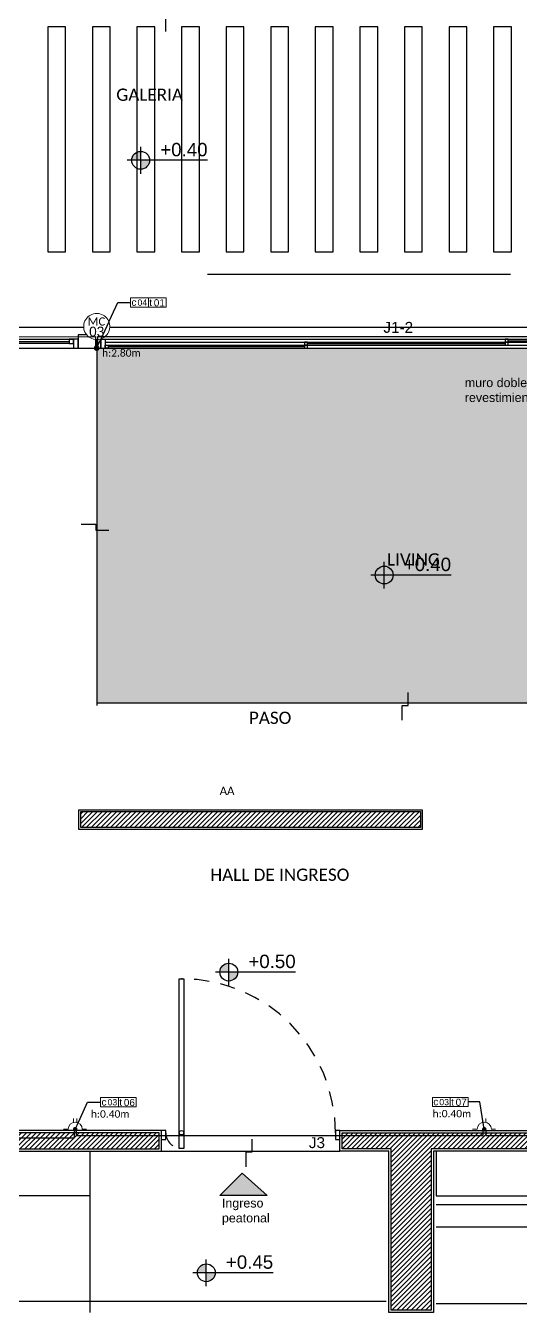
# Model space of a CAD drawing. Header units: millimetres. Extents: x 430 to 1353, y -204 to 152.
# Drawn here: x 653.24 to 658.79, y -2.37 to 12.03 of the extents above; entities that cross this region are included whole.
import ezdxf
from ezdxf import colors
from ezdxf.entities.mleader import LeaderData, LeaderLine
from ezdxf.enums import TextEntityAlignment as Align
from ezdxf.math import Vec2, Vec3

# ---------------------------------------------------------------- set-up
doc = ezdxf.new("R2010")
doc.units = ezdxf.units.MM
doc.linetypes.add('DASHED', pattern=[0.3, 0.17, -0.13])
doc.layers.get('0').update_dxf_attribs({"color": 250})
for name, color, linetype in [('AN - Designacion Corte 1-50', 252, 'Continuous'), ('AN - Designacion Nivel 1-50', 252, 'Continuous'), ('AN - Texto 1-50', 252, 'Continuous'), ('AR - Carpinteria', 252, 'Continuous'), ('AR - Ht', 252, 'Continuous'), ('AR - Proyeccion', 252, 'DASHED'), ('AR - Vista 05', 252, 'Continuous'), ('AR - Vista 1', 252, 'Continuous'), ('AR - Vista 3', 252, 'Continuous'), ('AR - Vista 4', 252, 'Continuous'), ('AR-VISTA-1', 252, 'Continuous'), ('ND- ESPACIOS', 253, 'Continuous')]:
    doc.layers.add(name, color=color, linetype=linetype)
for name, color, linetype, lineweight in [('ND-Cotas', 252, 'Continuous', 9), ('ND-texto', 251, 'Continuous', 15), ('ND-TUE_Boca', 5, 'Continuous', 9), ('ND-TUG-C3', 21, 'Continuous', 30), ('ND-TUG-C4', 173, 'Continuous', 30), ('ND-TUG_Boca', 160, 'Continuous', 9)]:
    doc.layers.add(name, color=color, linetype=linetype, lineweight=lineweight)
doc.styles.add('Arial', font='arial.ttf')
doc.styles.add('IMPLANTACION', font='arial.ttf', dxfattribs={"height": 0.3})
doc.styles.add('MtXpl_Calibri', font='calibri.ttf')
doc.styles.get("Standard").update_dxf_attribs({"font": 'arial.ttf'})
doc.styles.add('Texto 1 50', font='arial.ttf', dxfattribs={"height": 0.1})
doc.styles.add('Texto Simbolos 1 50', font='arial.ttf', dxfattribs={"height": 0.15})

# ---------------------------------------------------------------- blocks, each defined once
blk = doc.blocks.new('Motor_cortinero')
blk.add_wipeout([(689.072, 30.448), (689.047, 30.446), (689.023, 30.442), (689, 30.434), (688.977, 30.424), (688.956, 30.41), (688.937, 30.395), (688.921, 30.377), (688.906, 30.357), (688.894, 30.335), (688.885, 30.312), (688.879, 30.288), (688.876, 30.264), (688.876, 30.239), (688.879, 30.215), (688.885, 30.191), (688.894, 30.168), (688.906, 30.146), (688.921, 30.126), (688.937, 30.108), (688.956, 30.093), (688.977, 30.079), (689, 30.069), (689.023, 30.061), (689.047, 30.057), (689.072, 30.055), (689.097, 30.057), (689.121, 30.061), (689.144, 30.069), (689.167, 30.079), (689.187, 30.093), (689.206, 30.108), (689.223, 30.126), (689.238, 30.146), (689.25, 30.168), (689.259, 30.191), (689.265, 30.215), (689.268, 30.239), (689.268, 30.264), (689.265, 30.288), (689.259, 30.312), (689.25, 30.335), (689.238, 30.357), (689.223, 30.377), (689.206, 30.395), (689.187, 30.41), (689.167, 30.424), (689.144, 30.434), (689.121, 30.442), (689.097, 30.446)])
at = {"style": 'MtXpl_Calibri'}
blk.add_text('MC', height=0.1226, rotation=0.0046, dxfattribs=at).set_placement((688.935, 30.266))
blk.add_wipeout([(689.072, 29.962), (689.063, 29.961), (689.055, 29.958), (689.048, 29.953), (689.042, 29.947), (689.038, 29.939), (689.036, 29.931), (689.036, 29.922), (689.038, 29.914), (689.042, 29.906), (689.048, 29.899), (689.055, 29.895), (689.063, 29.891), (689.072, 29.89), (689.081, 29.891), (689.089, 29.895), (689.096, 29.899), (689.101, 29.906), (689.105, 29.914), (689.108, 29.922), (689.108, 29.931), (689.105, 29.939), (689.101, 29.947), (689.096, 29.953), (689.089, 29.958), (689.081, 29.961)])
h = blk.add_hatch()
h.set_pattern_fill('ANGLE', color=256)
h.set_pattern_definition([(0, (0, -0.042), (0, 6.985), [5.08, -1.905]), (90, (0, -0.042), (-6.985, 4e-16), [5.08, -1.905])])
h.paths.add_polyline_path([(689.036, 29.926, 1), (689.108, 29.926, 1)])
blk.add_line((689.072, 30.055), (689.072, 29.926))
for points in [[(689.072, 30.448), (689.047, 30.446), (689.023, 30.442), (689, 30.434), (688.977, 30.424), (688.956, 30.41), (688.937, 30.395), (688.921, 30.377), (688.906, 30.357), (688.894, 30.335), (688.885, 30.312), (688.879, 30.288), (688.876, 30.264), (688.876, 30.239), (688.879, 30.215), (688.885, 30.191), (688.894, 30.168), (688.906, 30.146), (688.921, 30.126), (688.937, 30.108), (688.956, 30.093), (688.977, 30.079), (689, 30.069), (689.023, 30.061), (689.047, 30.057), (689.072, 30.055), (689.097, 30.057), (689.121, 30.061), (689.144, 30.069), (689.167, 30.079), (689.187, 30.093), (689.206, 30.108), (689.223, 30.126), (689.238, 30.146), (689.25, 30.168), (689.259, 30.191), (689.265, 30.215), (689.268, 30.239), (689.268, 30.264), (689.265, 30.288), (689.259, 30.312), (689.25, 30.335), (689.238, 30.357), (689.223, 30.377), (689.206, 30.395), (689.187, 30.41), (689.167, 30.424), (689.144, 30.434), (689.121, 30.442), (689.097, 30.446)], [(689.072, 29.962), (689.063, 29.961), (689.055, 29.958), (689.048, 29.953), (689.042, 29.947), (689.038, 29.939), (689.036, 29.931), (689.036, 29.922), (689.038, 29.914), (689.042, 29.906), (689.048, 29.899), (689.055, 29.895), (689.063, 29.891), (689.072, 29.89), (689.081, 29.891), (689.089, 29.895), (689.096, 29.899), (689.101, 29.906), (689.105, 29.914), (689.108, 29.922), (689.108, 29.931), (689.105, 29.939), (689.101, 29.947), (689.096, 29.953), (689.089, 29.958), (689.081, 29.961)]]:
    blk.add_lwpolyline(points, close=True)
blk = doc.blocks.new('Motor cortinero numerado')
at = {"xscale": 0.744428715064112, "yscale": 0.744428715064112, "zscale": 0.744428715064112}
blk.add_blockref('Motor_cortinero', (-512.965, -22.278), dxfattribs=at)
at = {"style": 'IMPLANTACION'}
blk.add_attdef('NU', text='', height=0.11, dxfattribs=at).set_placement((0, 0.185), align=Align.MIDDLE)
blk = doc.blocks.new('Toma_doble')
for p, q in [((-0.021, 0.107), (-0.021, 0.15)), ((0.019, 0.107), (0.019, 0.15)), ((-0.079, 0.03), (-0.132, 0.03)), ((0.079, 0.03), (0.126, 0.03))]:
    blk.add_line(p, q)
blk.add_arc((0, 0.03), 0.0794, 360, 180)
blk = doc.blocks.new('_Dot')
at = {"color": 0, "linetype": 'ByBlock', "lineweight": -2}
blk.add_line((-0.5, 0), (-1, 0), dxfattribs=at)
at = {"color": 0, "linetype": 'ByBlock', "const_width": 0.5}
blk.add_lwpolyline([(-0.25, 0, 1), (0.25, 0, 1)], format="xyb", close=True, dxfattribs=at)
blk = doc.blocks.new('Nomenclatura toma 10 A')
at = {"lineweight": 9}
blk.add_lwpolyline([(0, 0.052), (0.399, 0.052), (0.399, -0.052), (0, -0.052)], close=True, dxfattribs=at)
blk.add_wipeout([(0, 0.052), (0.399, 0.052), (0.399, -0.052), (0, -0.052)], dxfattribs=at)
for p, q in [((0, -0.052), (0, 0.052)), ((0, 0.052), (0.399, 0.052)), ((0.2, 0.052), (0.2, -0.052)), ((0.2, 0.052), (0.2, -0.052)), ((0.399, 0.052), (0.399, -0.052)), ((0, -0.052), (0.399, -0.052)), ((0, -0.052), (0.399, -0.052))]:
    blk.add_line(p, q, dxfattribs=at)
at = {"lineweight": 9, "style": 'IMPLANTACION'}
for s, p in [('c', (0.01, -0.037)), ('t', (0.209, -0.04))]:
    blk.add_text(s, height=0.08, dxfattribs=at).set_placement(p)
for p, height in [((0.077, -0.035), 0.07), ((0.259, -0.043), 0.08)]:
    blk.add_attdef('00', p, '', height=height, dxfattribs=at)
blk = doc.blocks.new('Designacion Nivel Planta 1 50')
h = blk.add_hatch(color=256)
h.dxf.hatch_style = 1
h.paths.add_polyline_path([(0, 0.1, 0.414214), (-0.1, 0), (0, 0)])
h.paths.add_polyline_path([(0.1, 0), (0, 0), (0, -0.1, 0.414214)])
for p, q in [((0, -0.15), (0, 0.15)), ((0.75, 0), (-0.15, 0))]:
    blk.add_line(p, q)
blk.add_circle((0, 0), 0.1)
at = {"style": 'Texto Simbolos 1 50'}
blk.add_attdef('NIVEL', text='', height=0.15, dxfattribs=at).set_placement((0.75, 0), align=Align.BOTTOM_RIGHT)
blk = doc.blocks.new('*U61')
at = {"layer": 'AR - Carpinteria'}
for p, q in [((0.05, 0.1), (0, 0.1)), ((0, 0), (0.05, 0)), ((0.05, 0), (0.05, 0.1)), ((1.95, 0.1), (1.95, 0)), ((2, 0.1), (1.95, 0.1)), ((1.95, 0), (2, 0))]:
    blk.add_line(p, q, dxfattribs=at)
blk.add_lwpolyline([(0.2, -0.1), (0.2, 1.8), (0.25, 1.8), (0.25, -0.1)], close=True, dxfattribs=at)
blk.add_circle((0.225, 0.075), 0.025, dxfattribs=at)
at = {"layer": 'AR - Carpinteria', "color": 252, "linetype": 'DASHED'}
for radius, start, end in [(1.726, 0, 90), (0.175, 180, 270)]:
    blk.add_arc((0.225, 0.075), radius, start, end, dxfattribs=at)
blk = doc.blocks.new('*U494')
at = {"color": 8}
for p, q in [((1.625, 0.025), (0.1, 0.025)), ((1.675, 0.075), (3.2, 0.075))]:
    blk.add_line(p, q, dxfattribs=at)
at = {"layer": 'AR - Carpinteria'}
for p, q in [((0.05, 0.1), (3.25, 0.1)), ((0.05, 0), (3.25, 0)), ((0.1, 0.05), (1.625, 0.05)), ((3.2, 0.05), (1.675, 0.05))]:
    blk.add_line(p, q, dxfattribs=at)
for points in [[(0, 0), (0.05, 0), (0.05, 0.1), (0, 0.1)], [(0.05, 0), (0.1, 0), (0.1, 0.05), (0.05, 0.05)], [(1.675, 0.1), (1.625, 0.1), (1.625, 0.05), (1.675, 0.05)], [(1.625, 0), (1.675, 0), (1.675, 0.05), (1.625, 0.05)], [(3.25, 0.1), (3.2, 0.1), (3.2, 0.05), (3.25, 0.05)], [(3.25, 0), (3.3, 0), (3.3, 0.1), (3.25, 0.1)]]:
    blk.add_lwpolyline(points, close=True, dxfattribs=at)
blk = doc.blocks.new('*U98')
for p, q in [((0, 0.1), (6.85, 0.1)), ((0, 0.1), (0, 0)), ((0, 0), (6.85, 0)), ((0.05, 0.1), (0.05, 0)), ((0.05, 0.067), (6.8, 0.067)), ((0.05, 0.033), (6.8, 0.033)), ((6.8, 0.1), (6.8, 0)), ((6.85, 0.1), (6.85, 0))]:
    blk.add_line(p, q)
at = {"color": 8}
for p, q in [((0.083, 0.017), (2.283, 0.017)), ((2.317, 0.05), (4.533, 0.05)), ((4.567, 0.083), (6.767, 0.083))]:
    blk.add_line(p, q, dxfattribs=at)
for points in [[(0.083, 0), (0.05, 0), (0.05, 0.033), (0.083, 0.033)], [(2.283, 0.033), (2.317, 0.033), (2.317, 0.067), (2.283, 0.067)], [(2.283, 0), (2.317, 0), (2.317, 0.033), (2.283, 0.033)], [(4.533, 0.067), (4.567, 0.067), (4.567, 0.1), (4.533, 0.1)], [(4.533, 0.033), (4.567, 0.033), (4.567, 0.067), (4.533, 0.067)], [(6.767, 0.067), (6.8, 0.067), (6.8, 0.1), (6.767, 0.1)]]:
    blk.add_lwpolyline(points, close=True)
blk = doc.blocks.new('PLANTA BAJA')
at = {"layer": 'AR - Ht', "true_color": 0x383838, "transparency": 33554610}
h = blk.add_hatch(dxfattribs=at)
h.set_pattern_fill('ANSI31', color=250, scale=0.012)
h.set_pattern_definition([(45, (-605.2518, -51.777135), (-0.0269407684, 0.0269407684), [])])
h.paths.add_polyline_path([(23.605, 24.735), (23.425, 24.735), (23.425, 24.69), (22.52, 24.69), (22.52, 24.63), (22.759, 24.63), (22.759, 24.58), (22.52, 24.58), (22.52, 24.52), (23.425, 24.52), (23.425, 24.45), (23.605, 24.45)])
h.paths.add_polyline_path([(18.205, 30.805), (18.025, 30.805), (18.025, 30.625), (18.205, 30.625)])
h.paths.add_polyline_path([(0.205, 16.225), (1.215, 16.225), (1.215, 16.405), (0.025, 16.405), (0.025, 10.52), (0.205, 10.52), (0.205, 11.89), (0.205, 13.002), (1.197, 13.002), (1.197, 13.068), (0.517, 13.068), (0.517, 13.118), (1.197, 13.118), (1.197, 13.182), (0.205, 13.182), (0.205, 14.957), (0.82, 14.957), (0.82, 15.077), (0.205, 15.077)])
h.paths.add_polyline_path([(4.45, 16.405), (2.165, 16.405), (2.165, 16.225), (3.625, 16.225), (3.625, 13.182), (2.638, 13.182), (2.638, 13.118), (3.318, 13.118), (3.318, 13.068), (2.638, 13.068), (2.638, 13.002), (3.625, 13.002), (3.625, 12.015), (3.805, 12.015), (3.805, 16.225), (4.45, 16.225)])
h.paths.add_polyline_path([(7.455, 16.405), (5.5, 16.405), (5.5, 16.225), (7.455, 16.225)])
h.paths.add_polyline_path([(7.34, 11.005), (3.805, 11.005), (3.805, 11.075), (3.625, 11.075), (3.625, 10.825), (4.155, 10.825), (4.155, 8.47), (3.625, 8.47), (3.625, 8.35), (4.275, 8.35), (4.275, 10.825), (7.22, 10.825), (7.22, 7.405), (7.225, 7.405), (7.225, 0.025), (7.405, 0.025), (7.405, 7.225), (7.475, 7.225), (7.475, 7.405), (7.34, 7.405)])
h.paths.add_polyline_path([(3.805, 7.405), (2.615, 7.405), (2.615, 7.815), (2.495, 7.815), (2.495, 7.405), (0.205, 7.405), (0.205, 7.96), (0.025, 7.96), (0.025, 0.025), (0.205, 0.025), (0.205, 7.225), (3.805, 7.225)])
h.paths.add_polyline_path([(11.69, 7.405), (9.89, 7.405), (9.725, 7.405), (9.725, 7.225), (11.69, 7.225)])
h.paths.add_polyline_path([(14.62, 11.005), (10.81, 11.005), (10.81, 10.825), (14.62, 10.825)])
h.paths.add_polyline_path([(18.225, 11.005), (15.875, 11.005), (15.875, 10.825), (18.055, 10.825), (18.055, 9.505), (17.475, 9.505), (17.475, 9.175), (17.215, 9.175), (17.215, 9.055), (18.055, 9.055), (18.055, 7.405), (17.47, 7.405), (17.47, 7.225), (18.035, 7.225), (18.195, 7.225), (18.22, 7.225), (18.22, 7.405), (18.175, 7.405), (18.175, 10.825), (18.225, 10.825)])
h.paths.add_polyline_path([(18.055, 9.425), (18.055, 9.175), (17.555, 9.175), (17.555, 9.425)], flags=16)
h.paths.add_polyline_path([(16.42, 7.405), (16.375, 7.405), (16.375, 9.95), (16.255, 9.95), (16.255, 7.405), (13.74, 7.405), (13.74, 7.225), (14.29, 7.225), (14.29, 5.415), (14.74, 5.415), (14.74, 7.225), (16.395, 7.225), (16.42, 7.225)])
h.paths.add_polyline_path([(23.605, 16.405), (21.57, 16.405), (21.57, 16.225), (23.425, 16.225), (23.425, 11.685), (19.375, 11.685), (19.375, 12.365), (19.255, 12.365), (19.17, 12.365), (19.17, 12.245), (19.255, 12.245), (19.255, 11.005), (19.165, 11.005), (19.165, 10.825), (19.375, 10.825), (19.375, 11.565), (23.425, 11.565), (23.425, 7.405), (21.57, 7.405), (21.57, 7.225), (23.605, 7.225)])
h.paths.add_polyline_path([(18.22, 16.405), (17.91, 16.405), (17.91, 16.225), (18.055, 16.225), (18.055, 12.25), (18.22, 12.25), (18.22, 12.36), (18.175, 12.36), (18.175, 16.225), (18.22, 16.225)])
h.paths.add_polyline_path([(21.77, 23.57), (20.762, 23.57), (20.762, 23.535), (21.362, 23.535), (21.362, 23.435), (20.762, 23.435), (20.762, 23.4), (21.66, 23.4), (21.66, 23.165), (21.77, 23.165)])
h.paths.add_polyline_path([(18.918, 23.535), (19.512, 23.535), (19.512, 23.57), (18.215, 23.57), (18.215, 23.615), (18.025, 23.615), (18.025, 19.825), (18.23, 19.825), (18.255, 19.825), (18.255, 20.005), (18.205, 20.005), (18.205, 23.4), (19.512, 23.4), (19.512, 23.435), (18.918, 23.435)])
h.paths.add_polyline_path([(23.605, 30.805), (23.355, 30.805), (23.355, 30.625), (23.425, 30.625), (23.425, 26.15), (21.66, 26.15), (21.66, 24.52), (21.77, 24.52), (21.77, 26.04), (23.425, 26.04), (23.425, 25.785), (23.605, 25.785)])
h.paths.add_polyline_path([(3.825, 20.005), (2.375, 20.005), (2.375, 20.055), (2.265, 20.055), (2.265, 20.005), (0.205, 20.005), (0.205, 20.055), (0.025, 20.055), (0.025, 19.825), (3.825, 19.825)])
h.paths.add_polyline_path([(5.605, 23.61), (5.425, 23.61), (5.425, 20.005), (5.375, 20.005), (5.375, 19.825), (5.4, 19.825), (5.605, 19.825)])
h.paths.add_polyline_path([(5.605, 30.805), (5.425, 30.805), (5.425, 30.625), (5.605, 30.625)])
h.paths.add_polyline_path([(0.21, 21.41), (0.21, 21.66), (0.36, 21.66), (0.36, 21.41)], flags=16)
h.paths.add_polyline_path([(0.435, 21.66), (2.265, 21.66), (2.265, 20.905), (2.375, 20.905), (2.375, 21.66), (4.055, 21.66), (4.055, 20.96), (4.165, 20.96), (4.165, 21.635), (4.165, 22.685), (4.015, 22.685), (4.015, 21.77), (1.965, 21.77), (1.965, 22.685), (1.815, 22.685), (1.815, 21.77), (0.42, 21.77), (0.205, 21.77), (0.205, 30.625), (0.275, 30.625), (0.275, 30.805), (0.23, 30.805), (0.025, 30.805), (0.025, 21.085), (0.205, 21.085), (0.205, 21.335), (0.435, 21.335)])
h.paths.add_polyline_path([(1.995, 8.74), (1.995, 9.055), (2.445, 9.055), (2.445, 8.74)], flags=16)
h.paths.add_polyline_path([(2.615, 9.035), (2.615, 9.175), (0.205, 9.175), (0.205, 9.47), (0.025, 9.47), (0.025, 9.035), (0.025, 9.01), (0.205, 9.01), (0.205, 9.055), (1.915, 9.055), (1.915, 8.66), (2.615, 8.66)])
h.paths.add_polyline_path([(23.425, 21.935), (23.17, 21.935), (23.17, 22.09), (23.425, 22.09)], flags=16)
h.paths.add_polyline_path([(23.605, 23.4), (23.425, 23.4), (23.425, 23.335), (22.62, 23.335), (22.62, 23.275), (22.859, 23.275), (22.859, 23.225), (22.62, 23.225), (22.62, 23.165), (23.425, 23.165), (23.425, 22.165), (23.095, 22.165), (23.095, 21.935), (21.795, 21.935), (21.66, 21.935), (21.66, 21.865), (21.795, 21.865), (23.425, 21.865), (23.425, 20.005), (21.77, 20.005), (21.77, 21.115), (21.66, 21.115), (21.66, 20.005), (21.605, 20.005), (21.605, 19.825), (21.64, 19.825), (23.605, 19.825)])
at = {"layer": 'AR - Ht', "transparency": 33554559}
h = blk.add_hatch(color=254, dxfattribs=at)
h.dxf.hatch_style = 1
h.paths.add_polyline_path([(10.995, 12.225), (17.935, 12.225), (17.935, 16.2), (10.995, 16.2)])
at = {"layer": 'AR - Carpinteria'}
for p, q in [((17.895, 16.43), (7.485, 16.43)), ((11.715, 7.2), (13.715, 7.2))]:
    blk.add_line(p, q, dxfattribs=at)
blk.add_lwpolyline([(10.78, 16.2), (11.035, 16.2), (11.035, 16.35), (10.78, 16.35)], close=True, dxfattribs=at)
at = {"layer": 'AR - Proyeccion', "ltscale": 20}
blk.add_line((14.235, 5.515), (7.44, 5.515), dxfattribs=at)
for points in [[(10.44, 19.8), (10.44, 17.28), (10.64, 17.28), (10.64, 19.8), (10.44, 19.8)], [(10.94, 19.8), (10.94, 17.28), (11.14, 17.28), (11.14, 19.8), (10.94, 19.8)], [(11.44, 19.8), (11.44, 17.28), (11.64, 17.28), (11.64, 19.8), (11.44, 19.8)], [(11.94, 19.8), (11.94, 17.28), (12.14, 17.28), (12.14, 19.8), (11.94, 19.8)], [(12.44, 19.8), (12.44, 17.28), (12.64, 17.28), (12.64, 19.8), (12.44, 19.8)], [(12.94, 19.8), (12.94, 17.28), (13.14, 17.28), (13.14, 19.8), (12.94, 19.8)], [(13.44, 19.8), (13.44, 17.28), (13.64, 17.28), (13.64, 19.8), (13.44, 19.8)], [(13.94, 19.8), (13.94, 17.28), (14.14, 17.28), (14.14, 19.8), (13.94, 19.8)], [(14.44, 19.8), (14.44, 17.28), (14.64, 17.28), (14.64, 19.8), (14.44, 19.8)], [(14.795, 6.35), (23.73, 6.35), (23.73, 17.28), (18.23, 17.28), (18.23, 19.8)], [(14.94, 19.8), (14.94, 17.28), (15.14, 17.28), (15.14, 19.8), (14.94, 19.8)], [(15.44, 19.8), (15.44, 17.28), (15.64, 17.28), (15.64, 19.8), (15.44, 19.8)], [(14.795, 6.6), (23.39, 6.6), (23.39, 7.2)]]:
    blk.add_lwpolyline(points, dxfattribs=at)
blk.add_lwpolyline([(0.23, 17.03), (23.4, 17.03), (23.4, 16.43), (0.23, 16.43)], close=True, dxfattribs=at)
at = {"layer": 'AR - Vista 05'}
blk.add_lwpolyline([(10.79, 11.025), (14.64, 11.025), (14.64, 10.805), (10.79, 10.805), (10.79, 11.025)], dxfattribs=at)
for points in [[(16.235, 9.975), (16.395, 9.975), (16.395, 7.43), (16.445, 7.43), (16.445, 7.2), (16.395, 7.2), (14.765, 7.2), (14.765, 5.39), (14.265, 5.39), (14.265, 7.2), (13.715, 7.2), (13.715, 7.43), (16.235, 7.43)], [(9.7, 7.43), (9.7, 7.2), (11.715, 7.2), (11.715, 7.43), (9.89, 7.43)]]:
    blk.add_lwpolyline(points, close=True, dxfattribs=at)
at = {"layer": 'AR - Vista 1'}
for p, q in [((10.995, 12.195), (10.995, 16.2)), ((10.995, 12.225), (17.935, 12.225)), ((10.915, 5.515), (10.915, 7.19)), ((10.915, 5.39), (10.915, 5.515))]:
    blk.add_line(p, q, dxfattribs=at)
for points in [[(14.795, 7.2), (14.795, 6.7), (23.63, 6.7), (24.13, 6.7), (24.13, 16.43), (24.13, 16.93), (18.23, 16.93)], [(14.795, 5.49), (23.53, 5.49), (23.53, 6.7)], [(10.915, 5.515), (7.94, 5.515), (7.94, 0)]]:
    blk.add_lwpolyline(points, dxfattribs=at)
at = {"layer": 'AR - Vista 4'}
for points in [[(10.81, 11.005), (14.62, 11.005), (14.62, 10.825), (10.81, 10.825)], [(16.255, 9.95), (16.375, 9.95), (16.375, 7.405), (16.42, 7.405), (16.42, 7.225), (16.395, 7.225), (14.74, 7.225), (14.74, 5.415), (14.29, 5.415), (14.29, 7.225), (13.74, 7.225), (13.74, 7.405), (16.255, 7.405)], [(9.725, 7.405), (9.725, 7.225), (11.69, 7.225), (11.69, 7.405), (9.89, 7.405)]]:
    blk.add_lwpolyline(points, close=True, dxfattribs=at)
at = {"layer": 'AR-VISTA-1'}
blk.add_line((10.915, 6.7), (7.43, 6.7), dxfattribs=at)
at = {"layer": 'AR - Carpinteria'}
for name, p in [('*U494', (7.48, 16.2)), ('*U98', (11.035, 16.2)), ('*U61', (11.715, 7.33))]:
    blk.add_blockref(name, p, dxfattribs=at)

msp = doc.modelspace()

# ---------------------------------------------------------------- hatches: boundary and pattern name
at = {"layer": 'AR - Vista 3'}
h = msp.add_hatch(color=256, dxfattribs=at)
h.dxf.hatch_style = 1
h.paths.add_polyline_path([(655.949, -1.085), (655.671, -0.835), (655.421, -1.085)])

# ---------------------------------------------------------------- linework, layer by layer
at = {"layer": 'AN - Designacion Corte 1-50'}
for points in [[(654.815, 11.961), (654.815, 12.127), (654.883, 12.127), (654.883, 12.272)], [(653.863, 6.439), (654.029, 6.439), (654.029, 6.371), (654.174, 6.371)], [(657.465, 4.241), (657.465, 4.407), (657.533, 4.407), (657.533, 4.552)], [(655.715, -0.764), (655.715, -0.598), (655.783, -0.598), (655.783, -0.453)]]:
    msp.add_lwpolyline(points, dxfattribs=at)
at = {"layer": 'AR - Vista 3'}
msp.add_lwpolyline([(655.949, -1.085), (655.421, -1.085), (655.671, -0.835)], close=True, dxfattribs=at)
at = {"layer": 'ND-TUG-C3'}
for points in [[(658.401, -0.351), (658.401, -0.414), (661.154, -0.414), (661.154, -0.116), (661.268, -0.116)], [(650.247, -2.214), (650.314, -2.214), (650.314, -0.441), (653.79, -0.441), (653.79, -0.36)], [(653.807, -0.34), (653.807, -0.415), (658.371, -0.415), (658.371, -0.352)]]:
    msp.add_lwpolyline(points, dxfattribs=at)

# ---------------------------------------------------------------- block references
at = {"layer": 'AN - Designacion Nivel 1-50'}
for p, values in [((654.532, 10.517), {'NIVEL': '+0.40'}), ((657.263, 5.868), {'NIVEL': '+0.40'}), ((655.52, 1.418), {'NIVEL': '+0.50'}), ((655.268, -1.952), {'NIVEL': '+0.45'})]:
    msp.add_blockref('Designacion Nivel Planta 1 50', p, dxfattribs=at).add_auto_attribs(values)
at = {"layer": 'AR - Vista 05'}
msp.add_blockref('PLANTA BAJA', (643.05, -7.788), dxfattribs=at)
at = {"layer": 'ND-TUG_Boca'}
for p in [(653.798, -0.373), (658.385, -0.374)]:
    msp.add_blockref('Toma_doble', p, dxfattribs=at)

# ---------------------------------------------------------------- texts
at = {"layer": 'AN - Texto 1-50', "insert": (658.167, 8.075), "char_height": 0.1, "attachment_point": 1, "style": 'Texto 1 50'}
msp.add_mtext_dynamic_manual_height_columns('muro doble altura ^Jrevestimiento de piedra c/ chimenea', width=2.55502, gutter_width=0.99, heights=[0], dxfattribs=at)
at = {"layer": 'AN - Texto 1-50', "insert": (655.443, -1.121, -0.704), "char_height": 0.1, "width": 0.86997, "attachment_point": 1, "style": 'Texto 1 50'}
msp.add_mtext('Ingreso peatonal', dxfattribs=at)
at = {"layer": 'ND- ESPACIOS', "attachment_point": 1, "rotation": 0.0046}
for s, width, heights, insert, char_height in [('{\\fCalibri|b0|i0|c0|p34;\\H0.91667x;GALERIA}', 1.19182, [0.357], (654.258, 11.321), 0.15), ('{\\fCalibri|b0|i0|c0|p34;\\H0.91667x;LIVING}', 1.19182, [0.357], (657.295, 6.112), 0.15), ('{\\fCalibri|b0|i0|c0|p34;\\H0.91667x;PASO}', 1.19182, [0.357], (655.746, 4.337), 0.15), ('{\\fCalibri|b0|i0|c0|p34;\\H0.91667x;AA }', 0.34049, [0.242], (655.418, 3.496), 0.1), ('{\\fCalibri|b0|i0|c0|p34;\\H0.91667x;HALL DE INGRESO}', 2.4794, [0.357], (655.312, 2.578), 0.15)]:
    msp.add_mtext_dynamic_manual_height_columns(s, width=width, gutter_width=10.176, heights=heights, dxfattribs=dict(at, insert=insert, char_height=char_height))
at = {"layer": 'ND-texto', "style": 'Arial'}
for s, p in [('J1-2', (657.254, 8.583)), ('J3', (656.418, -0.555))]:
    msp.add_text(s, height=0.1227, dxfattribs=at).set_placement(p)

# ---------------------------------------------------------------- leaders
at = {"layer": 'ND-TUG-C3', "lineweight": 9}
ml = msp.add_multileader_mtext('Standard', dxfattribs=at)
ml.set_content('')
ml.set_leader_properties(color=256, linetype='ByLayer', lineweight=-1)
ml.set_arrow_properties(name='DOT')
ml.build(insert=Vec2(0, 0))
ml.multileader.update_dxf_attribs({"dogleg_length": 0.146, "arrow_head_size": 0.05})
ctx = ml.context
ctx.base_point, ctx.char_height, ctx.arrow_head_size, ctx.landing_gap_size, ctx.plane_origin = Vec3(654.083, -0.041), 0.25, 0.05, 0.09, Vec3(654.996, -0.063)
ctx.attachment_type = 1
notes = []
notes.append((ctx, [(1, (1, 1, 0), (653.937, -0.041), (1, 0), 0.146, [(0, [(653.798, -0.343)], 0, [])])]))
ctx.mtext, ml.multileader.dxf.content_type = None, 0
ml = msp.add_multileader_mtext('Standard', dxfattribs=at)
ml.set_content('')
ml.set_leader_properties(color=256, linetype='ByLayer', lineweight=-1)
ml.set_arrow_properties(name='DOT')
ml.build(insert=Vec2(0, 0))
ml.multileader.update_dxf_attribs({"dogleg_length": 0.146, "arrow_head_size": 0.05})
ctx = ml.context
ctx.base_point, ctx.char_height, ctx.arrow_head_size, ctx.landing_gap_size, ctx.plane_origin = Vec3(658.188, -0.038), 0.25, 0.05, 0.09, Vec3(659.387, -0.023)
ctx.attachment_type = 1
notes.append((ctx, [(0, (1, 1, 0), (658.334, -0.038), (-1, 0), 0.146, [(0, [(658.385, -0.344)], 0, [])])]))
ctx.mtext, ml.multileader.dxf.content_type = None, 0
for ctx, leaders in notes:
    for number, flags, end, landing, length, lines in leaders:
        leader = LeaderData()
        leader.index, (leader.has_last_leader_line, leader.has_dogleg_vector, leader.attachment_direction) = number, flags
        leader.last_leader_point, leader.dogleg_vector, leader.dogleg_length = Vec3(end), Vec3(landing), length
        for number, points, colour, breaks in lines:
            line = LeaderLine()
            line.index, line.vertices, line.color, line.breaks = number, Vec3.list(points), colors.encode_raw_color(colour), breaks
            leader.lines.append(line)
        ctx.leaders.append(leader)

# ---------------------------------------------------------------- next in the draw order: block references
at = {"layer": 'ND-TUE_Boca'}
msp.add_blockref('Motor cortinero numerado', (654.039, 8.412), dxfattribs=at).add_auto_attribs({'NU': '03'})
at = {"layer": 'ND-TUG-C3'}
ref = msp.add_blockref('Nomenclatura toma 10 A', (654.083, -0.041), dxfattribs=at)
ref.add_attrib('00', '03', (654.16, -0.076), dxfattribs={"layer": '0', "lineweight": 9, "height": 0.07, "style": 'IMPLANTACION'})
ref.add_attrib('00', '06', (654.343, -0.084), dxfattribs={"layer": '0', "lineweight": 9, "height": 0.08, "style": 'IMPLANTACION'})
ref = msp.add_blockref('Nomenclatura toma 10 A', (657.804, -0.038), dxfattribs=at)
ref.add_attrib('00', '03', (657.881, -0.074), dxfattribs={"layer": '0', "lineweight": 9, "height": 0.07, "style": 'IMPLANTACION'})
ref.add_attrib('00', '07', (658.064, -0.081), dxfattribs={"layer": '0', "lineweight": 9, "height": 0.08, "style": 'IMPLANTACION'})

# ---------------------------------------------------------------- next in the draw order: linework, layer by layer
at = {"layer": 'ND-TUG-C4'}
for points in [[(643.308, 6.929), (643.206, 6.923), (643.206, 8.537), (654.027, 8.542), (654.027, 8.428)], [(654.052, 8.413), (654.052, 8.542), (661.142, 8.542), (661.142, 8.16), (661.054, 8.16)]]:
    msp.add_lwpolyline(points, dxfattribs=at)

# ---------------------------------------------------------------- next in the draw order: texts
at = {"layer": 'ND-Cotas', "char_height": 0.09, "attachment_point": 1, "rotation": 0.0046}
for s, insert in [('{\\fCalibri|b0|i0|c0|p34;\\H0.91667x;h:2.80m}', (654.099, 8.399)), ('{\\fCalibri|b0|i0|c0|p34;\\H0.91667x;h:0.40m}', (653.974, -0.131)), ('{\\fCalibri|b0|i0|c0|p34;\\H0.91667x;h:0.40m}', (657.806, -0.127))]:
    msp.add_mtext_dynamic_manual_height_columns(s, width=0.67411, gutter_width=10.291, heights=[0.126], dxfattribs=dict(at, insert=insert))

# ---------------------------------------------------------------- next in the draw order: leaders
at = {"layer": 'ND-TUG-C4', "lineweight": 9}
ml = msp.add_multileader_mtext('Standard', dxfattribs=at)
ml.set_content('')
ml.set_leader_properties(color=256, linetype='ByLayer', lineweight=-1)
ml.set_arrow_properties(name='DOT')
ml.build(insert=Vec2(0, 0))
ml.multileader.update_dxf_attribs({"dogleg_length": 0.291, "arrow_head_size": 0.05})
ctx = ml.context
ctx.base_point, ctx.char_height, ctx.arrow_head_size, ctx.landing_gap_size, ctx.plane_origin = Vec3(654.565, 8.923), 0.25, 0.05, 0.09, Vec3(655.381, 8.921)
ctx.attachment_type = 1
notes = []
notes.append((ctx, [(1, (1, 1, 0), (654.274, 8.923), (1, 0), 0.291, [(0, [(654.039, 8.412)], 0, [])])]))
ctx.mtext, ml.multileader.dxf.content_type = None, 0
for ctx, leaders in notes:
    for number, flags, end, landing, length, lines in leaders:
        leader = LeaderData()
        leader.index, (leader.has_last_leader_line, leader.has_dogleg_vector, leader.attachment_direction) = number, flags
        leader.last_leader_point, leader.dogleg_vector, leader.dogleg_length = Vec3(end), Vec3(landing), length
        for number, points, colour, breaks in lines:
            line = LeaderLine()
            line.index, line.vertices, line.color, line.breaks = number, Vec3.list(points), colors.encode_raw_color(colour), breaks
            leader.lines.append(line)
        ctx.leaders.append(leader)

# ---------------------------------------------------------------- next in the draw order: block references
at = {"layer": 'ND-TUG-C4'}
ref = msp.add_blockref('Nomenclatura toma 10 A', (654.419, 8.923), dxfattribs=at)
ref.add_attrib('00', '04', (654.496, 8.887), dxfattribs={"layer": '0', "lineweight": 9, "height": 0.07, "style": 'IMPLANTACION'})
ref.add_attrib('00', '01', (654.679, 8.88), dxfattribs={"layer": '0', "lineweight": 9, "height": 0.08, "style": 'IMPLANTACION'})

doc.saveas('drawing.dxf')
